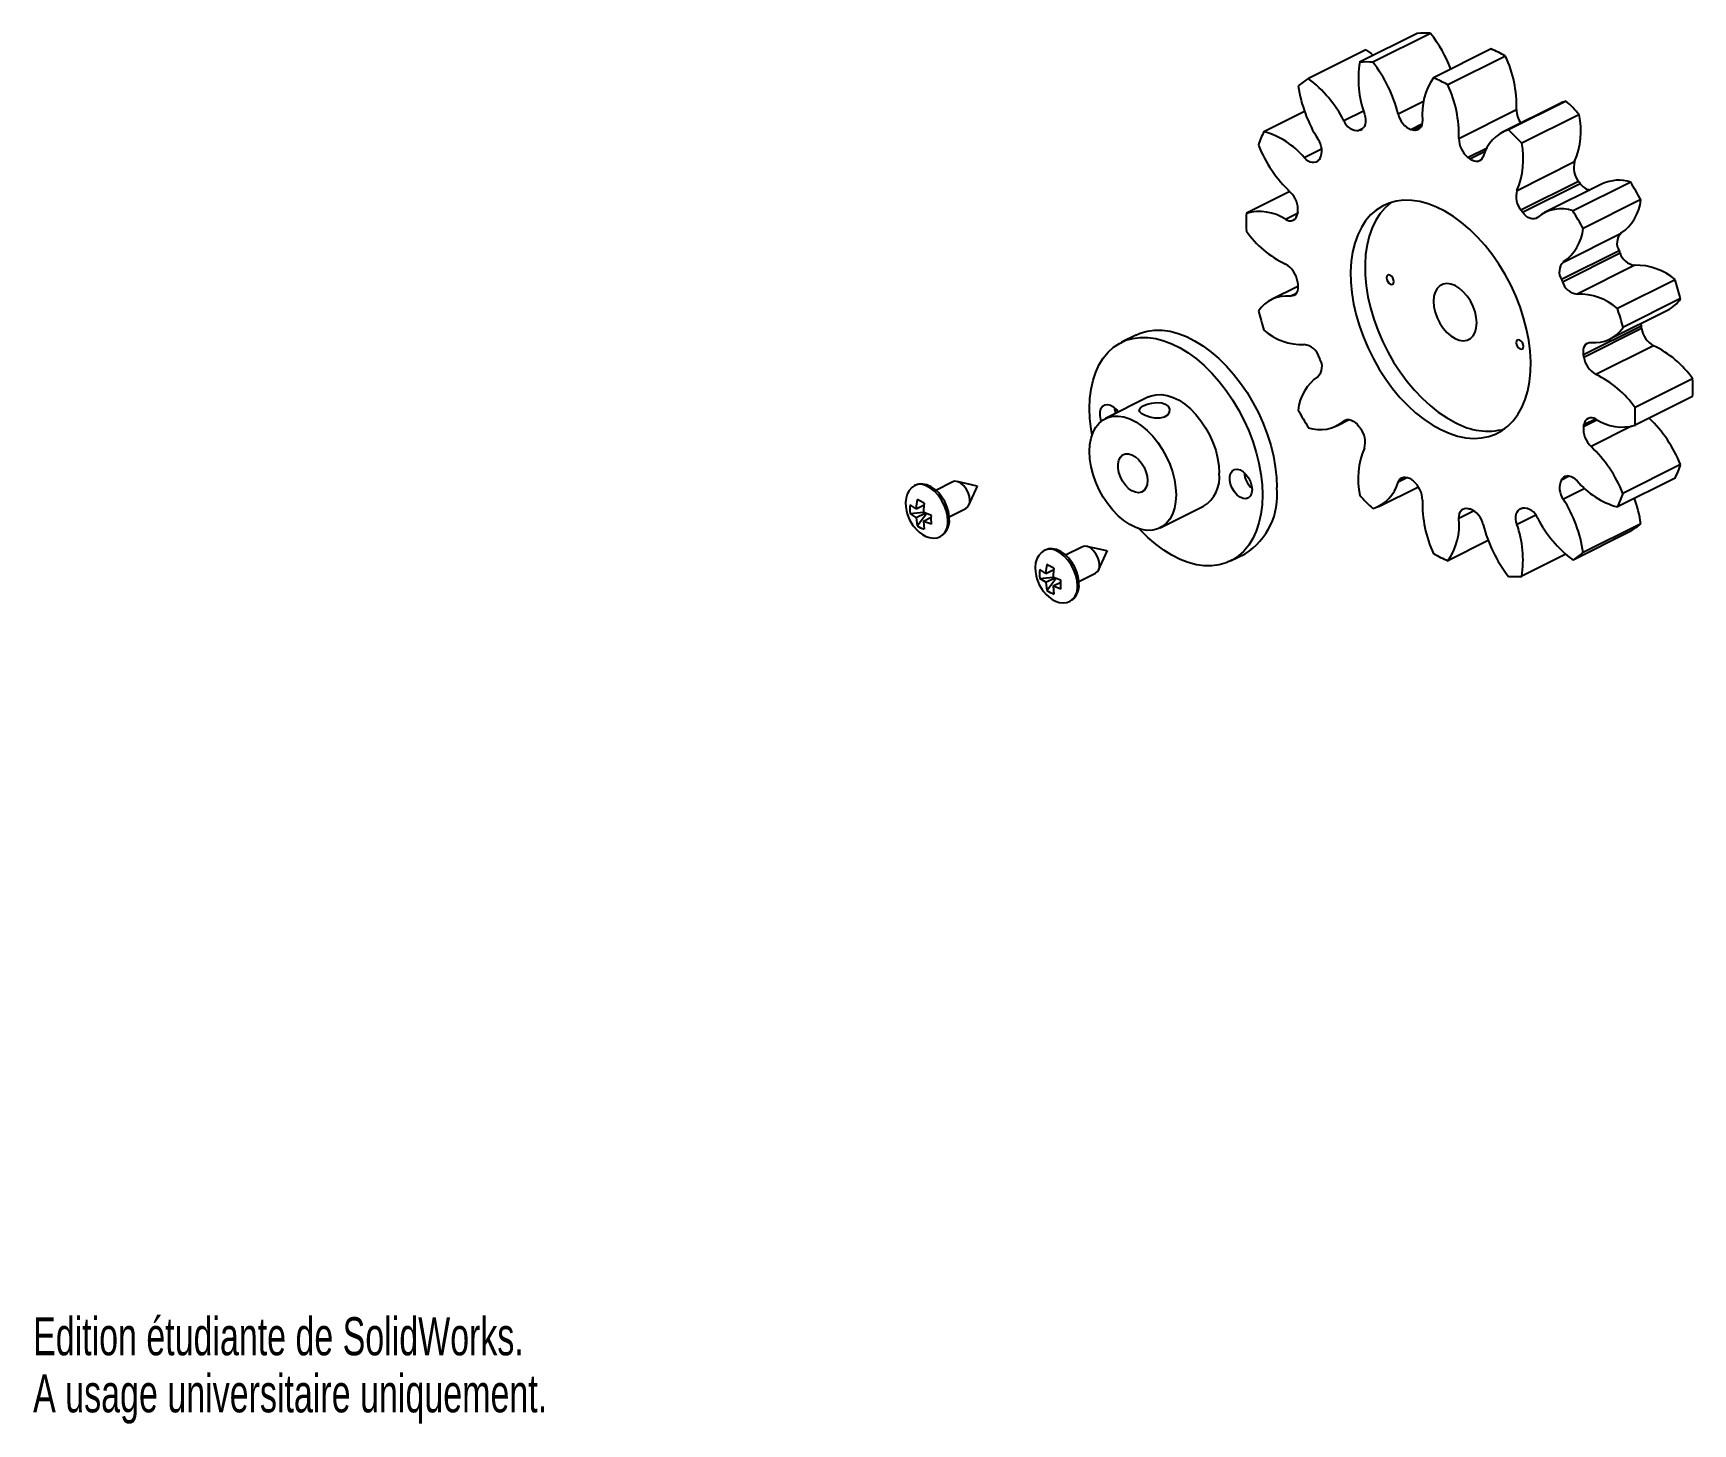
# Model space of a CAD drawing. Extents: x 0 to 163, y 0 to 137.
import ezdxf
from ezdxf.enums import TextEntityAlignment as Align

# ---------------------------------------------------------------- set-up
doc = ezdxf.new("R2010")
doc.units = 0
doc.layers.get('0').update_dxf_attribs({"linetype": 'CONTINUOUS'})

msp = doc.modelspace()

# ---------------------------------------------------------------- linework, layer by layer
at = {"color": 7, "linetype": 'CONTINUOUS'}
for p, q in [((135.87, 136.48), (130.21, 133.66)), ((137.17, 136.49), (131.52, 133.67)), ((130.83, 134.88), (125.18, 132.05)), ((143.12, 134.97), (137.46, 132.14)), ((144.53, 134.26), (138.87, 131.44)), ((124.79, 128.83), (120.81, 126.84)), ((139.96, 126.18), (145.62, 129.01)), ((149.9, 129.62), (144.24, 126.8)), ((150.47, 129.85), (144.82, 127.02)), ((151.78, 128.53), (146.12, 125.7)), ((145.66, 121.07), (151.31, 123.9)), ((123.35, 120.96), (119.09, 118.83)), ((151.71, 121.95), (146.05, 119.12)), ((146.19, 118.93), (151.85, 121.76)), ((154.02, 121.71), (148.36, 118.89)), ((156.82, 121.89), (151.16, 119.06)), ((157.81, 120.17), (152.16, 117.34)), ((150.21, 114.04), (155.87, 116.87)), ((155.68, 115.15), (150.03, 112.32)), ((150.12, 112.1), (155.78, 114.93)), ((157.21, 113.73), (151.55, 110.9)), ((124.16, 111.65), (121.55, 110.35)), ((161.18, 112.31), (155.52, 109.49)), ((154.78, 106.49), (160.44, 109.32)), ((161.72, 110.45), (156.06, 107.62)), ((157.85, 107.76), (152.19, 104.93)), ((152.23, 104.71), (157.88, 107.54)), ((108.23, 106.87), (106.82, 106.17)), ((159.06, 105.83), (153.4, 103)), ((162.9, 102.58), (157.25, 99.75)), ((109.5, 100.8), (105.26, 98.68)), ((162.9, 100.85), (157.25, 98.02)), ((127.97, 97.96), (129.19, 98.57)), ((161.72, 94.16), (156.06, 91.33)), ((90.27, 92.46), (88.62, 91.63)), ((92.68, 92.05), (90.69, 92.5)), ((91.85, 90.18), (92.69, 92.04)), ((132.09, 90.05), (135.98, 91.99)), ((161.18, 92.83), (155.52, 90)), ((86.68, 89.83), (86.08, 90.22)), ((86.68, 89.83), (87.46, 90.22)), ((89.92, 89.04), (91.56, 89.86)), ((110.63, 87.94), (114.87, 90.07)), ((86.08, 89.35), (87.39, 89.48)), ((86.68, 88.97), (86.08, 89.35)), ((86.68, 88.97), (87.56, 89.4)), ((86.68, 88.97), (86.77, 88.16)), ((86.77, 88.16), (87.68, 89.36)), ((87.39, 88.61), (88.16, 89)), ((87.39, 88.61), (87.48, 87.81)), ((157.81, 88.34), (152.16, 85.52)), ((142.84, 86.69), (138.87, 84.7)), ((156.82, 87.62), (151.16, 84.79)), ((103, 86.09), (101.34, 85.27)), ((105.41, 85.69), (103.42, 86.13)), ((104.58, 83.81), (105.42, 85.67)), ((117.55, 84.7), (118.97, 85.41)), ((150.45, 85.35), (146.12, 83.19)), ((99.41, 83.47), (98.81, 83.86)), ((98.81, 82.99), (100.12, 83.12)), ((99.41, 83.47), (100.19, 83.85)), ((102.65, 82.68), (104.29, 83.5)), ((99.41, 82.6), (98.81, 82.99)), ((99.41, 82.6), (100.29, 83.04)), ((99.41, 82.6), (99.5, 81.8)), ((99.5, 81.8), (100.4, 82.99)), ((100.12, 82.25), (100.89, 82.63)), ((100.12, 82.25), (100.2, 81.44))]:
    msp.add_line(p, q, dxfattribs=at)
at = {"color": 8, "linetype": 'CONTINUOUS'}
for p, q in [((128.66, 127.92), (130.58, 128.88)), ((134, 128.59), (136.48, 129.83)), ((130.53, 127.15), (130.14, 126.96)), ((130.28, 127), (130.46, 127.09)), ((136.33, 127.56), (135.29, 127.04)), ((135.46, 127), (136.29, 127.41)), ((124.78, 124.29), (126.48, 125.14)), ((142.66, 125.18), (140.88, 124.29)), ((141.04, 124.16), (142.53, 124.91)), ((122.93, 118.24), (124.12, 118.83)), ((123.4, 110.7), (124, 110.99)), ((128.94, 98.56), (128.66, 98.43)), ((152.19, 97.89), (153.51, 98.55)), ((153.35, 98.63), (152.23, 98.07)), ((156.89, 97.92), (152.93, 95.93)), ((134.91, 92.89), (134, 92.43)), ((150.03, 92.66), (150.77, 93.04)), ((150.64, 93.05), (150.12, 92.79)), ((152.31, 91.81), (150.21, 90.76)), ((141.45, 89.61), (139.96, 88.87)), ((147.5, 89.2), (145.66, 88.28))]:
    msp.add_line(p, q, dxfattribs=at)
at = {"color": 7, "linetype": 'CONTINUOUS'}
for points in [[(130.83, 134.88), (131.33, 134.5), (131.54, 134.32)], [(150.47, 129.85), (150.06, 129.7), (149.9, 129.62)], [(130.68, 128.56), (130.75, 128.3), (130.79, 128.03), (130.79, 127.78), (130.75, 127.56), (130.68, 127.36), (130.57, 127.2), (130.44, 127.08), (130.28, 127)], [(136.37, 127.98), (136.36, 127.73), (136.32, 127.51), (136.24, 127.32), (136.13, 127.17), (136, 127.06), (135.83, 126.99), (135.65, 126.97), (135.46, 127)], [(126.21, 124.06), (126.09, 123.92), (125.94, 123.84), (125.76, 123.8), (125.57, 123.8), (125.37, 123.86), (125.17, 123.96), (124.97, 124.11), (124.78, 124.29)], [(142.34, 124.42), (142.25, 124.23), (142.14, 124.09), (141.99, 123.98), (141.83, 123.92), (141.64, 123.91), (141.45, 123.95), (141.24, 124.04), (141.04, 124.16)], [(138.17, 97.6), (138.99, 97.23), (139.81, 96.96), (140.62, 96.8), (141.41, 96.73), (142.16, 96.77), (142.88, 96.91), (143.56, 97.15), (144.19, 97.49), (144.77, 97.93), (145.29, 98.46), (145.75, 99.07), (146.14, 99.77), (146.46, 100.54), (146.71, 101.39), (146.89, 102.29), (146.98, 103.25), (147, 104.26), (146.94, 105.3), (146.81, 106.37), (146.6, 107.46), (146.31, 108.55), (145.96, 109.65), (145.53, 110.73), (145.04, 111.79), (144.49, 112.83), (143.88, 113.82), (143.23, 114.77), (142.53, 115.66), (141.79, 116.49), (141.02, 117.25), (140.22, 117.93), (139.41, 118.52), (138.58, 119.03), (137.75, 119.44), (136.93, 119.76), (136.11, 119.98), (135.32, 120.09), (134.55, 120.11), (133.81, 120.02), (133.11, 119.83), (132.45, 119.54), (131.84, 119.15), (131.29, 118.67), (130.8, 118.09), (130.38, 117.43), (130.02, 116.7), (129.74, 115.89), (129.52, 115.01), (129.39, 114.08), (129.33, 113.09), (129.35, 112.07), (129.45, 111.01), (129.62, 109.93), (129.87, 108.84), (130.19, 107.75), (130.58, 106.66), (131.04, 105.58), (131.56, 104.53), (132.14, 103.52), (132.77, 102.54), (133.45, 101.62), (134.17, 100.76), (134.93, 99.97), (135.71, 99.25), (136.52, 98.61), (137.34, 98.06), (138.17, 97.6)], [(133.31, 119.9), (133.26, 119.86), (132.71, 119.37), (132.22, 118.8), (131.79, 118.14), (131.43, 117.4), (131.15, 116.59), (130.94, 115.72), (130.8, 114.78), (130.74, 113.8), (130.76, 112.78), (130.86, 111.72), (131.03, 110.64), (131.28, 109.55), (131.6, 108.45), (132, 107.36), (132.45, 106.29), (132.98, 105.24), (133.55, 104.22), (134.19, 103.25), (134.87, 102.33), (135.59, 101.47), (136.34, 100.68), (137.13, 99.96), (137.93, 99.32), (138.75, 98.77), (139.58, 98.3)], [(147.67, 118.42), (147.52, 118.32), (147.35, 118.27), (147.16, 118.27), (146.97, 118.32), (146.76, 118.41), (146.56, 118.55), (146.37, 118.73), (146.19, 118.93)], [(133.22, 111.88), (133.35, 111.84), (133.47, 111.88), (133.54, 111.98), (133.57, 112.13), (133.54, 112.31), (133.47, 112.49), (133.35, 112.64), (133.22, 112.74), (133.08, 112.78), (132.97, 112.74), (132.89, 112.64), (132.86, 112.49), (132.89, 112.31), (132.97, 112.13), (133.08, 111.98), (133.22, 111.88)], [(124.14, 111.91), (124.16, 111.66), (124.15, 111.41), (124.1, 111.2), (124.02, 111.01), (123.9, 110.87), (123.76, 110.76), (123.59, 110.71), (123.4, 110.7)], [(139.58, 106.53), (139.99, 106.37), (140.39, 106.32), (140.76, 106.38), (141.08, 106.54), (141.34, 106.8), (141.54, 107.16), (141.66, 107.58), (141.7, 108.07), (141.66, 108.6), (141.54, 109.14), (141.34, 109.69), (141.08, 110.22), (140.76, 110.7), (140.39, 111.12), (139.99, 111.47), (139.58, 111.73), (139.17, 111.88), (138.77, 111.94), (138.4, 111.88), (138.08, 111.72), (137.82, 111.45), (137.62, 111.1), (137.5, 110.68), (137.46, 110.19), (137.5, 109.66), (137.62, 109.12), (137.82, 108.57), (138.08, 108.04), (138.4, 107.56), (138.77, 107.14), (139.17, 106.79), (139.58, 106.53)], [(157.83, 108.02), (157.83, 108.02), (157.85, 107.76)], [(103.95, 97.06), (103.85, 97.63), (103.74, 98.67), (103.7, 99.67), (103.74, 100.64), (103.85, 101.57), (104.04, 102.43), (104.31, 103.23), (104.64, 103.97), (105.05, 104.62), (105.52, 105.19), (106.05, 105.67), (106.63, 106.06), (107.26, 106.36), (107.94, 106.55), (108.66, 106.65), (109.41, 106.64), (110.19, 106.53), (110.98, 106.32), (111.78, 106.01), (112.59, 105.61), (113.39, 105.12), (114.19, 104.53), (114.96, 103.87), (115.71, 103.12), (116.43, 102.31), (117.11, 101.44), (117.74, 100.51), (118.33, 99.53), (118.86, 98.52), (119.32, 97.48), (119.73, 96.42), (120.06, 95.36), (120.33, 94.29), (120.52, 93.23), (120.63, 92.2), (120.67, 91.19), (120.67, 91.19)], [(108.23, 106.87), (108.68, 107.07), (109.36, 107.26), (110.08, 107.36), (110.83, 107.35), (111.6, 107.24), (112.39, 107.03), (113.2, 106.72), (114, 106.32), (114.81, 105.82), (115.6, 105.24), (116.38, 104.57), (117.13, 103.83), (117.84, 103.02), (118.52, 102.14), (119.16, 101.22), (119.74, 100.24), (120.27, 99.23), (120.74, 98.19), (121.14, 97.13), (121.48, 96.06), (121.74, 95), (121.93, 93.94), (122.05, 92.9), (122.09, 91.9)], [(145.94, 106.38), (145.81, 106.42), (145.69, 106.38), (145.62, 106.28), (145.59, 106.12), (145.62, 105.95), (145.69, 105.77), (145.81, 105.62), (145.94, 105.51), (146.08, 105.48), (146.19, 105.52), (146.27, 105.62), (146.3, 105.77), (146.27, 105.95), (146.19, 106.13), (146.08, 106.28), (145.94, 106.38)], [(152.19, 104.93), (152.17, 105.19), (152.18, 105.43), (152.23, 105.65), (152.32, 105.83), (152.43, 105.98), (152.58, 106.08), (152.74, 106.14), (152.93, 106.15)], [(109.5, 100.8), (109.74, 100.9), (110.23, 101.02), (110.77, 101.04), (111.32, 100.95), (111.9, 100.76), (112.48, 100.47), (113.05, 100.09), (113.61, 99.62), (114.14, 99.07), (114.63, 98.45), (115.08, 97.78), (115.48, 97.07), (115.81, 96.32), (116.08, 95.56), (116.27, 94.79), (116.39, 94.04), (116.43, 93.31)], [(104.87, 98.43), (104.82, 98.58), (104.74, 98.97), (104.74, 99.34), (104.82, 99.65), (104.97, 99.89), (105.19, 100.03), (105.46, 100.06), (105.75, 99.99), (106.05, 99.82), (106.33, 99.55), (106.52, 99.31)], [(111.13, 100.1), (111.41, 99.88), (111.55, 99.6), (111.53, 99.3), (111.34, 99.02), (111.01, 98.82), (110.59, 98.73), (110.11, 98.73), (109.61, 98.82), (109.16, 98.97), (108.82, 99.15), (108.62, 99.33), (108.57, 99.53), (108.69, 99.72), (108.97, 99.91), (109.35, 100.08), (109.82, 100.2), (110.31, 100.25), (110.79, 100.21), (111.13, 100.1)], [(112.19, 91.19), (112.15, 90.5), (112.03, 89.87), (111.84, 89.3), (111.57, 88.8), (111.23, 88.39), (110.84, 88.07), (110.39, 87.84), (109.9, 87.72), (109.36, 87.7), (108.81, 87.79), (108.23, 87.98), (107.65, 88.27), (107.08, 88.66), (106.52, 89.13), (105.99, 89.67), (105.5, 90.29), (105.05, 90.96), (104.65, 91.68), (104.32, 92.42), (104.05, 93.19), (103.86, 93.95), (103.74, 94.71), (103.7, 95.43), (103.74, 96.12), (103.86, 96.76), (104.05, 97.33), (104.32, 97.82), (104.65, 98.24), (105.05, 98.56), (105.5, 98.78), (105.99, 98.9), (106.52, 98.92), (107.08, 98.83), (107.65, 98.64), (108.23, 98.35), (108.81, 97.97), (109.36, 97.5), (109.9, 96.95), (110.39, 96.33), (110.84, 95.66), (111.23, 94.94), (111.57, 94.2), (111.84, 93.44), (112.03, 92.67), (112.15, 91.92), (112.19, 91.19)], [(128.66, 98.43), (128.81, 98.52), (128.98, 98.57), (129.17, 98.57), (129.37, 98.53), (129.57, 98.43), (129.77, 98.3), (129.96, 98.12), (130.14, 97.91)], [(109.39, 92.59), (109.35, 92.2), (109.24, 91.87), (109.05, 91.61), (108.81, 91.45), (108.52, 91.39), (108.2, 91.44), (107.86, 91.58), (107.53, 91.82), (107.22, 92.14), (106.95, 92.52), (106.73, 92.94), (106.58, 93.38), (106.5, 93.82), (106.5, 94.24), (106.58, 94.6), (106.73, 94.89), (106.95, 95.1), (107.22, 95.21), (107.53, 95.22), (107.86, 95.13), (108.2, 94.93), (108.52, 94.65), (108.81, 94.3), (109.05, 93.9), (109.24, 93.46), (109.35, 93.02), (109.39, 92.59)], [(119.65, 91.7), (119.61, 91.36), (119.49, 91.08), (119.3, 90.9), (119.05, 90.81), (118.77, 90.82), (118.48, 90.95), (118.18, 91.17), (117.92, 91.47), (117.7, 91.83), (117.54, 92.22), (117.46, 92.61), (117.46, 92.98), (117.54, 93.29), (117.7, 93.52), (117.92, 93.66), (118.18, 93.7), (118.48, 93.63), (118.77, 93.45), (119.05, 93.19), (119.3, 92.86), (119.49, 92.48), (119.61, 92.08), (119.65, 91.7)], [(134, 92.43), (134.08, 92.61), (134.2, 92.76), (134.34, 92.86), (134.51, 92.92), (134.69, 92.93), (134.89, 92.89), (135.09, 92.81), (135.29, 92.68)], [(150.12, 92.79), (150.25, 92.92), (150.4, 93.01), (150.57, 93.05), (150.76, 93.04), (150.96, 92.98), (151.16, 92.88), (151.36, 92.74), (151.55, 92.56)], [(86.56, 92.11), (86.25, 91.91), (85.98, 91.6), (85.8, 91.26), (85.69, 90.87), (85.64, 90.44), (85.66, 90), (85.73, 89.61), (85.81, 89.32), (85.93, 88.98), (86.04, 88.73)], [(89.93, 88.79), (89.92, 89.05), (89.84, 89.55), (89.69, 90.04), (89.48, 90.52), (89.21, 90.97), (88.89, 91.37), (88.53, 91.71), (88.14, 91.98), (87.72, 92.17), (87.34, 92.25), (86.98, 92.24), (86.61, 92.14), (86.5, 92.07)], [(91.94, 90.65), (91.9, 91.02), (91.78, 91.41), (91.59, 91.77), (91.34, 92.09), (91.06, 92.33), (90.77, 92.48), (90.49, 92.52), (90.27, 92.46)], [(92.69, 92.04), (92.69, 92.04), (92.69, 92.04)], [(86.77, 90.72), (86.69, 90.09), (86.68, 89.83)], [(87.48, 90.37), (86.96, 90.62), (86.77, 90.72)], [(87.48, 90.37), (87.4, 89.74), (87.39, 89.48)], [(120.67, 91.19), (120.63, 90.22), (120.52, 89.3), (120.33, 88.43), (120.06, 87.63), (119.73, 86.9), (119.32, 86.24), (118.86, 85.67), (118.33, 85.19), (117.74, 84.8), (117.11, 84.51), (116.43, 84.31), (115.71, 84.22), (114.96, 84.22), (114.19, 84.33), (113.39, 84.54), (112.59, 84.85), (111.78, 85.25), (110.98, 85.75), (110.19, 86.33), (109.41, 87), (108.66, 87.74), (108.54, 87.87)], [(139.96, 88.87), (139.97, 89.11), (140.01, 89.33), (140.09, 89.52), (140.2, 89.68), (140.34, 89.79), (140.5, 89.86), (140.68, 89.88), (140.88, 89.85)], [(145.66, 88.28), (145.58, 88.55), (145.55, 88.81), (145.55, 89.06), (145.58, 89.29), (145.66, 89.48), (145.76, 89.65), (145.89, 89.77), (146.05, 89.84)], [(86.04, 88.73), (86.33, 88.25), (86.46, 88.07), (86.7, 87.78), (86.97, 87.53), (87.29, 87.29), (87.64, 87.11), (88, 86.99), (88.37, 86.95), (88.73, 86.98), (89.06, 87.1)], [(88.17, 89.17), (87.61, 89.38), (87.39, 89.48)], [(88.17, 88.31), (87.61, 88.51), (87.39, 88.61)], [(88.17, 88.31), (88.16, 88.92), (88.17, 89.17)], [(99.29, 85.75), (98.97, 85.54), (98.71, 85.24), (98.53, 84.9), (98.41, 84.5), (98.37, 84.07), (98.39, 83.63), (98.45, 83.25), (98.53, 82.95), (98.65, 82.62), (98.77, 82.36)], [(102.66, 82.43), (102.65, 82.69), (102.57, 83.18), (102.42, 83.68), (102.21, 84.16), (101.94, 84.6), (101.62, 85.01), (101.26, 85.35), (100.87, 85.62), (100.45, 85.81), (100.07, 85.89), (99.71, 85.88), (99.34, 85.77), (99.23, 85.71)], [(104.67, 84.28), (104.63, 84.66), (104.51, 85.04), (104.31, 85.41), (104.07, 85.73), (103.79, 85.97), (103.5, 86.11), (103.22, 86.15), (103, 86.09)], [(105.42, 85.68), (105.42, 85.67), (105.42, 85.67)], [(99.5, 84.36), (99.42, 83.73), (99.41, 83.47)], [(100.2, 84), (99.68, 84.26), (99.5, 84.36)], [(100.2, 84), (100.13, 83.37), (100.12, 83.11)], [(100.89, 82.81), (100.34, 83.02), (100.12, 83.11)], [(98.77, 82.36), (99.05, 81.88), (99.19, 81.7), (99.43, 81.42), (99.7, 81.16), (100.02, 80.93), (100.37, 80.75), (100.73, 80.63), (101.1, 80.58), (101.46, 80.62), (101.79, 80.74)], [(100.89, 81.94), (100.34, 82.15), (100.12, 82.25)], [(100.89, 81.94), (100.89, 82.56), (100.89, 82.81)]]:
    msp.add_lwpolyline(points, dxfattribs=at)
at = {"color": 8, "linetype": 'CONTINUOUS'}
for points in [[(89.78, 88.62), (89.74, 89.12), (89.62, 89.65), (89.43, 90.18), (89.17, 90.68), (88.85, 91.14), (88.49, 91.54), (88.1, 91.85), (87.7, 92.08), (87.31, 92.2), (86.93, 92.22), (86.59, 92.13), (86.52, 92.09)], [(102.51, 82.25), (102.47, 82.76), (102.35, 83.29), (102.16, 83.81), (101.9, 84.32), (101.58, 84.78), (101.22, 85.17), (100.83, 85.49), (100.43, 85.71), (100.04, 85.84), (99.66, 85.85), (99.32, 85.76), (99.25, 85.73)]]:
    msp.add_lwpolyline(points, dxfattribs=at)
at = {"color": 7, "linetype": 'CONTINUOUS'}
for centre, radius, start, end in [((136.61, 124.21), 12.3, 87.3787, 93.4585), ((126.19, 127.98), 13.9, 21.1014, 37.7547), ((140.39, 132.02), 10.3, 170.8424, 199.5794), ((130.96, 121.38), 12.3, 87.3787, 93.4585), ((120.57, 125.18), 13.85, 14.2419, 37.7777), ((134.09, 115.15), 21.78, 61.3586, 65.5113), ((133.75, 129.29), 11.87, 358.6616, 24.7753), ((130.76, 123.29), 10.39, 122.5304, 129.3346), ((117.87, 122.34), 12.15, 27.3321, 53.0464), ((142.58, 128.58), 6.23, 145.1407, 185.5272), ((128.43, 112.32), 21.78, 61.3586, 65.5113), ((137.5, 133.29), 13.46, 188.3716, 212.3625), ((128.09, 126.46), 11.87, 358.6616, 24.7753), ((147.97, 128.99), 2.35, 179.3936, 213.7453), ((126.19, 104.44), 35.14, 43.2821, 46.3008), ((130.04, 128.41), 1.46, 199.7158, 274.0866), ((136.06, 129), 2.11, 191.3084, 248.545), ((144.13, 126.96), 7.8, 336.9289, 11.6101), ((135.63, 120.04), 16.31, 155.3333, 160.3707), ((132.55, 130.51), 13.26, 202.1417, 226.3796), ((118.58, 119.02), 8.14, 40.3903, 74.1005), ((124.69, 124.98), 1.81, 333.5973, 37.4111), ((132.57, 119.58), 7.77, 107.1175, 108.2001), ((132.36, 115.26), 12.14, 75.2181, 76.0221), ((142.34, 126.16), 2.38, 179.5006, 232.0374), ((145.98, 123.43), 3.77, 107.9395, 164.8228), ((120.54, 101.61), 35.14, 43.2821, 46.3008), ((138.48, 124.13), 7.8, 336.9289, 11.6101), ((133.68, 118.55), 9.28, 142.6415, 143.6033), ((128.22, 107.1), 21.35, 53.089, 53.6408), ((153.26, 123.28), 2.04, 162.1938, 220.7079), ((121.83, 119.21), 2.32, 353.8754, 47.3493), ((147.6, 120.45), 2.04, 162.1938, 220.7079), ((127.52, 103.45), 30.45, 36.9635, 37.3989), ((153.14, 122.61), 1.54, 213.2645, 257.4275), ((155.64, 118.31), 3.76, 71.7538, 115.4313), ((119.55, 99.13), 43.66, 28.799, 31.411), ((120.37, 114.32), 4.68, 56.7803, 105.8381), ((140.33, 116), 16.46, 169.6475, 170.3037), ((121.86, 100.63), 30.45, 36.9635, 37.3989), ((149.99, 115.61), 3.65, 71.3171, 129.5112), ((113.89, 96.3), 43.66, 28.799, 31.411), ((153.34, 120.58), 4.49, 304.2089, 354.6727), ((147.71, 117.96), 28.63, 178.2697, 181.7303), ((123.37, 118.82), 0.734, 232.9355, 355.9506), ((147.68, 117.76), 4.49, 304.2089, 354.6727), ((127.17, 122.74), 9.86, 214.929, 244.5323), ((156.85, 115.89), 1.38, 135.271, 212.555), ((151.19, 113.07), 1.38, 135.271, 212.555), ((125.6, 102.12), 32.79, 22.9947, 23.4092), ((157.41, 115.43), 1.71, 196.8691, 263.1995), ((121.85, 111.84), 2.27, 7.4024, 61.6153), ((157.36, 107.86), 5.87, 49.3306, 91.4104), ((150.31, 115.96), 26.48, 188.3038, 188.7816), ((119.94, 99.3), 32.79, 22.9947, 23.4092), ((151.76, 112.6), 1.71, 196.8691, 263.1995), ((151.7, 105.03), 5.87, 49.3306, 91.4104), ((122.36, 100.07), 40.7, 14.7657, 17.503), ((123.09, 107.29), 3.42, 84.6657, 145.5038), ((159.63, 119.6), 40.7, 194.7657, 197.503), ((116.71, 97.24), 40.7, 14.7657, 17.503), ((158.86, 112.42), 3.48, 296.9889, 325.3653), ((153.25, 109.55), 3.42, 264.6657, 325.5038), ((131.68, 103.72), 26.48, 8.3038, 8.7816), ((160.14, 107.83), 2.27, 187.4024, 241.6153), ((124.63, 111.81), 5.87, 229.3306, 271.4104), ((124.58, 104.24), 1.71, 16.8691, 83.1995), ((125.14, 103.78), 1.38, 315.271, 32.555), ((156.39, 117.55), 32.79, 202.9947, 203.4092), ((126.02, 100.89), 26.48, 8.3038, 8.7816), ((154.48, 105.01), 2.27, 187.4024, 241.6153), ((154.82, 96.93), 9.86, 34.929, 64.5323), ((128.65, 99.09), 4.49, 124.2089, 174.6727), ((149.16, 94.1), 9.86, 34.929, 64.5323), ((134.28, 101.71), 28.63, 358.2697, 1.7303), ((108.3, 99.92), 2.16, 184.7788, 199.8447), ((162.44, 120.54), 43.66, 208.799, 211.411), ((128.63, 98.88), 28.63, 358.2697, 1.7303), ((126.34, 101.24), 3.65, 251.3171, 309.5112), ((154.47, 116.22), 30.45, 216.9635, 217.3989), ((142.79, 103.83), 6.39, 239.864, 284.9073), ((154.5, 97.64), 2.32, 173.8754, 227.3493), ((136, 100.84), 16.46, 349.6475, 350.3037), ((152.96, 98.02), 0.734, 52.9355, 175.9506), ((155.97, 102.52), 4.68, 236.7803, 285.8381), ((149.42, 89.15), 13.28, 22.1523, 46.0508), ((128.73, 96.39), 2.04, 342.1938, 40.7079), ((137.86, 92.71), 7.8, 156.9289, 191.6101), ((143.78, 86.33), 13.26, 22.1417, 46.3796), ((113.15, 92.89), 3.31, 301.3876, 7.2832), ((121.19, 93.57), 2.33, 184.938, 228.1921), ((146.36, 99.64), 16.31, 335.3333, 340.3707), ((92.68, 92.04), 0.0134, 358.9264, 69.2062), ((115.32, 91.15), 6.81, 302.3996, 6.2713), ((130.36, 93.42), 3.77, 287.9395, 344.8228), ((148.11, 109.75), 21.35, 233.089, 233.6408), ((133.99, 90.68), 2.38, 359.5006, 52.0374), ((151.64, 91.86), 1.81, 153.5973, 217.4111), ((142.65, 98.29), 9.28, 322.6415, 323.6033), ((157.75, 97.83), 8.14, 220.3903, 254.1005), ((140.71, 96.81), 16.31, 335.3333, 340.3707), ((90.72, 89.79), 4.66, 174.6702, 185.3298), ((91.15, 90.54), 0.793, 301.0783, 7.5926), ((155.8, 115.24), 35.14, 223.2821, 226.3008), ((148.24, 90.38), 11.87, 178.6616, 204.7753), ((143.97, 101.58), 12.14, 255.2181, 256.0221), ((140.27, 87.84), 2.11, 11.3084, 68.545), ((143.77, 97.27), 7.77, 287.1175, 288.2001), ((146.3, 88.43), 1.46, 19.7158, 94.0866), ((138.84, 83.56), 13.46, 8.3716, 32.3625), ((145.37, 86.6), 12.56, 7.9774, 19.7261), ((88.91, 91.56), 4.02, 237.7903, 249.0796), ((88.2, 88.44), 1.59, 302.4482, 6.1613), ((88.16, 88.64), 1.78, 307.7879, 5.0397), ((133.76, 88.27), 6.23, 325.1407, 5.5272), ((155.76, 91.67), 13.85, 194.2419, 217.7777), ((135.95, 84.83), 10.3, 350.8424, 19.5794), ((158.46, 94.5), 12.15, 207.3321, 233.0464), ((151.23, 96.38), 10.39, 302.5304, 309.3346), ((105.41, 85.68), 0.0134, 358.9264, 69.2062), ((147.9, 104.53), 21.78, 241.3586, 245.5113), ((145.57, 93.55), 10.39, 302.5304, 309.3346), ((103.45, 83.42), 4.66, 174.6702, 185.3298), ((103.88, 84.18), 0.793, 301.0783, 7.5926), ((145.38, 95.46), 12.3, 267.3787, 273.4585), ((101.64, 85.2), 4.02, 237.7903, 249.0796), ((100.93, 82.08), 1.59, 302.4482, 6.1613), ((100.89, 82.27), 1.78, 307.7879, 5.0397)]:
    msp.add_arc(centre, radius, start, end, dxfattribs=at)

# ---------------------------------------------------------------- texts
for s, width, p in [('Edition étudiante de SolidWorks.', 0.667188, (0, 5.6)), ('A usage universitaire uniquement.', 0.668182, (0, 0))]:
    msp.add_text(s, height=3.7351, dxfattribs=dict(at, width=width)).set_placement(p, align=Align.BOTTOM_LEFT)

doc.saveas('drawing.dxf')
